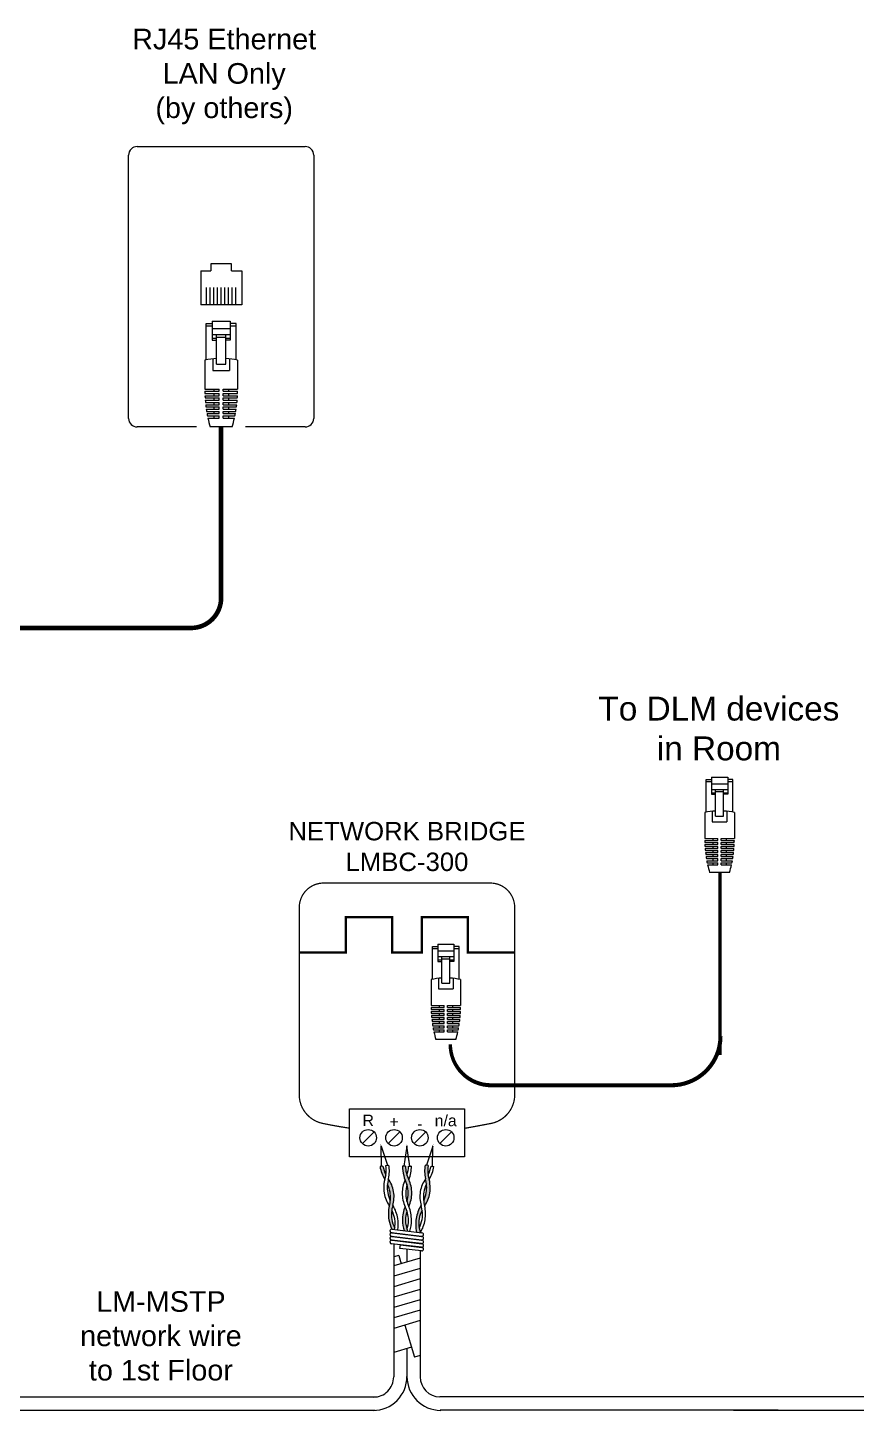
# Model space of a CAD drawing. Header units: inches. Extents: x -60 to 2005, y -577 to 104.
# Drawn here: x 1560.57 to 1570.07, y 48.96 to 64.81 of the extents above; entities that cross this region are included whole.
import ezdxf
from ezdxf.enums import TextEntityAlignment as Align

# ---------------------------------------------------------------- set-up
doc = ezdxf.new("R2010")
doc.units = ezdxf.units.IN
doc.header["$MEASUREMENT"] = 0
doc.layers.get('0').update_dxf_attribs({"lineweight": 5})
for name, color, linetype, lineweight in [('WATTSTOPPER', 160, 'Continuous', 5), ('WS', 3, 'Continuous', 5), ('WS_DETAIL', 7, 'Continuous', 5), ('WS_LowVoltage', 6, 'Continuous', 5)]:
    doc.layers.add(name, color=color, linetype=linetype, lineweight=lineweight)
doc.styles.add('ARIAL', font='arial.ttf')

# ---------------------------------------------------------------- blocks, each defined once
blk = doc.blocks.new('A$C756910A1')
at = {"layer": 'WS_DETAIL'}
for p, q in [((0.1502355164945186, 6.597127019628033), (0.1502355164945186, 10.17284573411285)), ((0.1502355164945186, 10.17284573411285), (0.725468666911155, 10.17284573411285)), ((0.725468666911155, 9.924815362676668), (0.1502355164945186, 9.924815362676668)), ((0.725468666911155, 10.42537585766053), (0.725468666911155, 8.556956961277706)), ((0.725468666911155, 10.42537585766053), (2.506894660563006, 10.42537585766053)), ((2.506894660563063, 9.659063592378288), (0.7254686669112118, 9.659063592378288)), ((2.506894660563006, 10.42537585766053), (2.506894660563177, 8.556956961277706)), ((3.082127810979699, 10.17284573411285), (2.506894660563063, 10.17284573411285)), ((3.082127810979699, 9.924815362676668), (2.506894660563063, 9.924815362676668)), ((3.082127810979927, 6.597127019628033), (3.082127810979699, 10.17284573411285)), ((2.50689466056312, 9.057957948058288), (0.7254686669112118, 9.057957948058288)), ((0.7254686669112118, 8.735258730937062), (1.168555581693539, 8.735258730937062)), ((0.725468666911155, 8.556956961277706), (1.168555581693596, 8.556956961277706)), ((1.168555581693596, 6.169918262987323), (1.168555581693539, 9.057957948058288)), ((1.168555581693596, 8.848221287137449), (2.063807745780679, 8.848221287137449)), ((2.063807745780906, 6.169918262987323), (2.063807745780679, 9.057957948058288)), ((2.063807745780679, 8.735258730937062), (2.50689466056312, 8.735258730937062)), ((2.506894660563177, 8.556956961277706), (2.063807745780736, 8.556956961277706)), ((-6.402811436601041e-08, 6.564808555890693), (-6.402811436601041e-08, 3.726134365787232)), ((0.8080907998544546, 6.700560145413647), (0.8080907998544546, 5.545980966034392)), ((0.8080907998544546, 5.545980966034392), (2.424272527619593, 5.545980966034392)), ((1.168555581693539, 6.169918262987323), (2.063807745780906, 6.169918262987323)), ((2.42427252761965, 6.700560145413647), (2.424272527619593, 5.545980966034392)), ((3.232363391502219, 6.564808555890693), (3.232363391502219, 3.726134365787232)), ((-6.402811436601041e-08, 3.726134365787232), (1.427763863659294, 3.726134365787232)), ((0.001803363048139772, 3.50558276794095), (1.427763863659294, 3.50558276794095)), ((0.007215091914673621, 3.285031170094669), (1.427763863659294, 3.285031170094669)), ((0.01623947130153169, 3.064479572248388), (1.427763863659294, 3.064479572248388)), ((0.02888376853442765, 2.843927974402106), (1.427763863659294, 2.843927974402106)), ((0.8902139495456538, 3.726134365787232), (0.8902139495456538, 3.50558276794095)), ((0.8902139495456538, 3.285031170094669), (0.8902139495456538, 3.064479572248388)), ((0.8902139495456538, 2.843927974402106), (0.8902139495456538, 2.623376376555825)), ((1.427763863659294, 3.50558276794095), (1.427763863659237, 3.726134365787232)), ((1.427763863659294, 3.064479572248388), (1.427763863659294, 3.285031170094669)), ((1.427763863659294, 2.623376376555825), (1.427763863659294, 2.843927974402106)), ((1.804599463815038, 3.726134365787232), (3.232363391502219, 3.726134365787232)), ((1.804599463814753, 3.50558276794095), (1.804599463814753, 3.726134365787232)), ((1.804599463814981, 3.50558276794095), (3.230559964426021, 3.50558276794095)), ((1.804599463814981, 3.285031170094669), (3.225148235559374, 3.285031170094669)), ((1.804599463814753, 3.064479572248388), (1.804599463814753, 3.285031170094669)), ((1.804599463814981, 3.064479572248388), (3.216123856172572, 3.064479572248388)), ((1.804599463814981, 2.843927974402106), (3.203479558939677, 2.843927974402106)), ((1.804599463814753, 2.623376376555825), (1.804599463814753, 2.843927974402106)), ((2.34214937792845, 3.726134365787232), (2.34214937792845, 3.50558276794095)), ((2.34214937792845, 3.285031170094669), (2.34214937792845, 3.064479572248388)), ((2.34214937792845, 2.843927974402106), (2.34214937792845, 2.623376376555825)), ((0.04515819889135742, 2.623376376555825), (1.427763863659294, 2.623376376555825)), ((0.06507596708863161, 2.402824778709544), (1.427763863659294, 2.402824778709544)), ((0.08865332129224157, 2.182273180863262), (1.427763863659294, 2.182273180863433)), ((0.1159096201752448, 1.961721583016981), (1.427763863659294, 1.961721583017152)), ((0.1468674136732773, 1.74116998517087), (1.427763863659294, 1.74116998517087)), ((0.1815525382387762, 1.520618387324589), (1.427763863659294, 1.520618387324589)), ((0.8902139495457106, 2.402824778709544), (0.8902139495457106, 2.182273180863262)), ((0.8902139495457106, 1.961721583017152), (0.8902139495457106, 1.74116998517087)), ((0.8902139495457106, 1.520618387324589), (0.8902139495457106, 1.300066789478308)), ((1.427763863659294, 2.182273180863262), (1.427763863659294, 2.402824778709544)), ((1.427763863659237, 1.74116998517087), (1.427763863659294, 1.961721583017152)), ((1.427763863659294, 1.300066789478308), (1.427763863659237, 1.520618387324589)), ((1.804599463814924, 2.623376376555825), (3.187205128582747, 2.623376376555825)), ((1.804599463814867, 2.402824778709544), (3.167287360385473, 2.402824778709544)), ((1.804599463814753, 2.182273180863262), (1.804599463814753, 2.402824778709544)), ((1.804599463814867, 2.182273180863433), (3.143710006181806, 2.182273180863433)), ((1.804599463814867, 1.961721583017152), (3.116453707298803, 1.961721583017152)), ((1.804599463814753, 1.74116998517087), (1.804599463814753, 1.961721583017152)), ((1.80459946381481, 1.74116998517087), (3.085495913800827, 1.74116998517087)), ((1.80459946381481, 1.520618387324589), (3.050810789235328, 1.520618387324589)), ((1.804599463814753, 1.300066789478308), (1.804599463814753, 1.520618387324589)), ((2.34214937792845, 2.402824778709544), (2.34214937792845, 2.182273180863433)), ((2.34214937792845, 1.961721583017152), (2.34214937792845, 1.74116998517087)), ((2.34214937792845, 1.520618387324589), (2.342149377928394, 1.300066789478308)), ((0.2199942275513251, 1.300066789478308), (1.427763863659237, 1.300066789478308)), ((0.2622252398203102, 1.079515191632026), (1.427763863659294, 1.079515191632026)), ((0.3082820030148525, 0.8589635937857452), (1.427763863659294, 0.8589635937857452)), ((0.8902139495457106, 1.079515191632026), (0.8902139495457106, 0.8589635937857452)), ((1.427763863659294, 0.8589635937857452), (1.427763863659294, 1.079515191632026)), ((1.804599463814753, 1.300066789478308), (3.012369099922722, 1.300066789478308)), ((1.804599463814753, 1.079515191632026), (2.970138087653794, 1.079515191632026)), ((1.804599463814753, 0.8589635937857452), (1.804599463814753, 1.079515191632026)), ((1.804599463814753, 0.8589635937857452), (2.924081324459308, 0.8589635937857452)), ((2.34214937792845, 1.079515191632026), (2.342149377928394, 0.8589635937857452)), ((2.691792117421215, -1.891327769953932e-07), (0.524929496546207, -1.891327769953932e-07))]:
    blk.add_line(p, q, dxfattribs=at)
for centre, radius, start, end in [((1.61618166373708, -0.5828206012761257), 7.328072457716479, 93.50202068223433, 102.7411415662108), ((1.61618166373708, -0.5828206012761257), 7.328072457716479, 77.25885843378917, 86.49797931776406), ((13.48717119514313, 3.726134365787232), 13.48717125917128, 180.9369821694481, 181.8742150375743), ((13.48717119514313, 3.726134365787232), 13.48717125917128, 182.8119499073921, 183.7504392946456), ((-10.25480786766903, 3.726134365787232), 13.48717125917128, 356.2495607053528, 357.1880500926079), ((-10.25480786766903, 3.726134365787232), 13.48717125917128, 358.1257849624257, 359.0630178305502), ((13.48717119514313, 3.726134365787232), 13.48717125917128, 184.6899375443662, 185.6307014597895), ((13.48717119514313, 3.726134365787232), 13.48717125917128, 186.5729909480418, 187.5170696871769), ((13.48717119514313, 3.726134365787232), 13.48717125917128, 188.4632058194769, 189.4116726762505), ((-10.25480786766903, 3.726134365787232), 13.48717125917128, 350.5883273237479, 351.5367941805232), ((-10.25480786766903, 3.726134365787232), 13.48717125917128, 352.4829303128231, 353.4270090519582), ((-10.25480786766903, 3.726134365787232), 13.48717125917128, 354.3692985402105, 355.3100624556338), ((13.48717119514313, 3.726134365787232), 13.48717125917128, 190.3627495398733, 191.316722449262), ((13.48717119514313, 3.726134365787232), 13.48717125917128, 192.2738850556991, 196.037861357714), ((-10.25480786766903, 3.726134365787232), 13.48717125917128, 343.9621386422843, 347.7261149443008), ((-10.25480786766903, 3.726134365787232), 13.48717125917128, 348.683277550738, 349.6372504601267)]:
    blk.add_arc(centre, radius, start, end, dxfattribs=at)
blk = doc.blocks.new('A$C668E45B7')
for p, q in [((5.643796541221491e-08, 0.3715919391489209), (5.643796541221491e-08, -3.53162832311682e-09)), ((0.3065881753667927, 0.3715919391489209), (5.643796541221491e-08, 0.3715919391489209)), ((0.3065881753667927, 0.3715919391489209), (5.643796541221491e-08, 0.3715919391489209)), ((5.643796363585807e-08, 0.3184127882822168), (0.1547271250317106, 0.3184127882822168)), ((5.643796541221491e-08, 0.2852585831638237), (0.1547271250317124, 0.2852585831638237)), ((5.643796541221491e-08, 0.2521043780454306), (0.1547271250317124, 0.2521043780454306)), ((0.3065881753667927, 0.2786939534787685), (0.3065881753667927, 0.3715919391489209)), ((0.3065881753667927, 0.2786939534787685), (0.3715919991185235, 0.2786939534787685)), ((0.3065881753667927, 0.2786939534787685), (0.3715919991185235, 0.2786939534787685)), ((0.3715919991185235, 0.2786939534787685), (0.3715919991185235, 0.0928979821384921)), ((0.3715919991185235, 0.2786939534787685), (0.3715919991185235, 0.0928979821384921)), ((5.643796541221491e-08, 0.2189501729270376), (0.1547271250317124, 0.2189501729270376)), ((5.643796541221491e-08, 0.1857959678086445), (0.1547271250317124, 0.1857959678086445)), ((5.643796541221491e-08, 0.1526417626902514), (0.1547271250317124, 0.1526417626902514)), ((5.643796541221491e-08, 0.1194875575718584), (0.1547271250317124, 0.1194875575718584)), ((5.643796541221491e-08, 0.0863333524534653), (0.1547271250317124, 0.0863333524534653)), ((5.643796363585807e-08, 0.05317914733507223), (0.1547271250317106, 0.05317914733507223)), ((0.3065881753667927, -3.53162832311682e-09), (0.3065881753667927, 0.09289798213848854)), ((0.3715919991185235, 0.0928979821384921), (0.3065881753667927, 0.0928979821384921)), ((0.3715919991185235, 0.0928979821384921), (0.3065881753667927, 0.0928979821384921)), ((0.3065881753667927, -3.53162832311682e-09), (5.643796541221491e-08, -3.53162832311682e-09))]:
    blk.add_line(p, q)
blk = doc.blocks.new('LMBC-300')
for p, q in [((-5.441804670540195, -23.34626507107686), (-4.014241820418807, -21.91870222095548)), ((-2.286154039317063, -23.34626507107686), (-0.8585911891956757, -21.91870222095548)), ((0.869496591906068, -23.34626507107686), (2.297059442027455, -21.91870222095548)), ((4.025147223129155, -23.34626507107686), (5.452710073250543, -21.91870222095548))]:
    blk.add_line(p, q)
blk.add_lwpolyline([(-7.012182767361174, -19.0830582706808), (7.023088170071558, -19.0830582706808), (7.023088170071558, -24.94497117264706), (-7.012182767361174, -24.94497117264706)], close=True)
for centre in [(-4.728023245479482, -22.63248364601619), (-1.572372614256352, -22.63248364601619), (1.58327801696678, -22.63248364601619), (4.738928648189868, -22.63248364601619)]:
    blk.add_circle(centre, 1.009439371890818)
at = {"layer": 'WS_DETAIL', "linetype": 'Continuous'}
for points, const_width in [([(0.005452701355210365, 8.487853388231976), (-10.1755036080588, 8.487853388231976, 0.414213562373095), (-13.15250083133648, 5.510856164954291), (-13.15250083133648, -17.61008111877814, 0.3299559090485597), (-10.37569965186718, -20.85873059809533, 0.01578816091769732), (-7.012182767361174, -21.45944105646987, 0.02314275551599724)], 0.1543675703108998), ([(0.005452701355224576, 8.487853388231976), (10.18640901076923, 8.487853388231976, -0.414213562373095), (13.16340623404692, 5.510856164954291), (13.16340623404692, -17.61008111877814, -0.3299559090485597), (10.38660505457761, -20.85873059809533, -0.00309082327425322), (7.023088170071558, -21.48299629802463, -0.02314275551599734)], 0.1543675703108999)]:
    blk.add_lwpolyline(points, format="xyb", dxfattribs=dict(at, const_width=const_width))
at = {"layer": 'WS_DETAIL', "const_width": 0.2835103138874536}
blk.add_lwpolyline([(-13.15250083133648, 3.907985046680551e-14), (-7.447004222338545, -7.460698725481052e-14), (-7.447004222338545, 4.304228702038628), (-1.822486295127201, 4.304228702038628), (-1.822486295127201, -1.77635683940025e-14), (1.822486295127149, 3.907985046680551e-14), (1.822486295127149, 4.304228702038628), (7.447004222338496, 4.304228702038628), (7.447004222338496, -1.77635683940025e-14), (13.1634062340469, -1.77635683940025e-14)], dxfattribs=at)
at = {"insert": (0.005452701355210365, 15.95343288972303), "char_height": 2.2491, "width": 28.83122210504775, "attachment_point": 2, "style": 'ARIAL'}
blk.add_mtext('NETWORK BRIDGE\\PLMBC-300', dxfattribs=at)
at = {"layer": 'WS_DETAIL', "style": 'ARIAL'}
for s, p in [('R', (-4.728023245479501, -20.50179237657888)), ('+', (-1.572372614256369, -20.66700011811405)), ('n/a', (4.738928648189849, -20.50179237657888)), ('-', (1.583278016966762, -20.91237581008488))]:
    blk.add_text(s, height=1.385175861430111, dxfattribs=at).set_placement(p, align=Align.MIDDLE)

msp = doc.modelspace()

# ---------------------------------------------------------------- hatches: boundary and pattern name
at = {"layer": 'WS_DETAIL'}
h = msp.add_hatch(color=256, dxfattribs=at)
h.paths.add_polyline_path([(1565.056172552151, 51.15623741516248, 0.1206055747640039), (1565.07050160722, 50.9988387839235), (1565.02701730148, 51.004100098062, 0.0008002133858251983), (1565.026694741347, 51.005214564418, -0.09474649691597763), (1565.022965614679, 51.16177071347181, -0.09474649691598583), (1565.077257880149, 51.30865871196835, 0.002013710130229451), (1565.078929311292, 51.31105254828657, 0.002013710130230078), (1565.079734211378, 51.30824607893317, -0.03493843387434526), (1565.090876588406, 51.25684828535935, 0.07097321835170756)])
h.paths.add_polyline_path([(1565.138198242377, 51.45634481062604, 0.1095463462446783), (1565.129235887697, 51.61303358702094, 0.001993342258613019), (1565.128439015622, 51.6158116378287, -0.09474649691598114), (1565.124709888954, 51.77236778688251), (1565.157916826427, 51.76683448857312, 0.07097321835173916), (1565.158121846003, 51.66040669473571, -0.1138984644524081), (1565.179023449787, 51.44954207395875, -0.1095257340793441), (1565.119754518701, 51.30424981161963, -0.04068475077842066), (1565.10840407837, 51.36203586620917, 0.06853558686225864)])
h.paths.add_polyline_path([(1564.895410530126, 51.29561552880443, 0.002013710130245552), (1564.896665767392, 51.29825153217837, 0.002013710130232767), (1564.897921004658, 51.29561552880443, -0.03493843387434263), (1564.917359817179, 51.24674817448789, 0.07097321835175494), (1564.899664628711, 51.14180153262058, 0.08537272357000193), (1564.924498503253, 51.01650419635416), (1564.883753306583, 51.02143409636432, -0.07335019469959114), (1564.865999838699, 51.14180153262058, -0.09474649691597366)])
h.paths.add_polyline_path([(1564.931247722565, 51.45130948219764, 0.06853558686202993), (1564.917359817179, 51.54923289762934, -0.1124683699391492), (1564.865999838699, 51.7608174317746), (1564.899664628711, 51.7608174317746, 0.1080279309100332), (1564.938053866965, 51.60436743221686, -0.1095257340793147), (1564.972635822137, 51.45130948219764, -0.1095257340793453), (1564.938053866965, 51.29825153217837, -0.04068475077843094), (1564.917359817179, 51.35338606676595, 0.06853558686202776)])
h.paths.add_polyline_path([(1564.743638026374, 51.15042049152186, 0.06985018340257636), (1564.7775768774, 51.05130993938349, -0.01275160803130392), (1564.77432131784, 51.03467464510425), (1564.748083730227, 51.03784922012193, 0.05875657055876367), (1564.743250625584, 51.03844885770843, -0.06709021212230834), (1564.710431088901, 51.14488719321236, -0.09474649691600887), (1564.714160215569, 51.30144334226623, 0.1115640500045959), (1564.723919442325, 51.46091016946946, 0.06853558686187991), (1564.694125278318, 51.5552191138857, -0.0406847507784331), (1564.705475718649, 51.61300516847524, -0.1095257340793608), (1564.764744649734, 51.46771290613611, -0.1115640500044528), (1564.754985422979, 51.30824607893317, 0.1061749334755847)])
h.paths.add_polyline_path([(1564.608686814626, 51.75548426662306), (1564.641893752099, 51.7610175649325, 0.07097321835175929), (1564.676597788354, 51.66040669473563, 0.02811235965333236), (1564.66250786776, 51.60937903541389, -0.09419374565097273)])

# ---------------------------------------------------------------- linework, layer by layer
at = {"layer": 'WATTSTOPPER', "const_width": 0.05247900000000044}
msp.add_lwpolyline([(1545.401380130202, 59.25888934902645), (1545.401380130202, 58.28065819973074, 0.414213562373095), (1545.751380130203, 57.93065819973071), (1562.442732333741, 57.93065819973071, 0.4142135623730878), (1562.786482333741, 58.27440819973071), (1562.786482333741, 60.23646106528855)], format="xyb", dxfattribs=at)
at = {"layer": 'WS', "const_width": 0.03910184169342035}
msp.add_lwpolyline([(1568.507257443145, 55.12656454461589), (1568.507257443145, 53.03576135894824)], dxfattribs=at)
at = {"layer": 'WS'}
msp.add_lwpolyline([(1565.414029922124, 53.15685270597109, 0.03910184169342035, 0.03910184169342035, 0), (1565.414029922124, 53.15685270597109, 0.03910184169342035, 0.04690344114809157, 0.4142135623730948), (1565.883252022445, 52.68763060565004, 0.04690344114809157, 0.04690344114809157, 0), (1567.948766002916, 52.68763060565004, 0.04690344114809157, 0.04690344114809157, 0.4142135623730951), (1568.511607296693, 53.25047189942714, 0.04690344114809157, 0.04690344114809157, 0), (1568.511607296693, 53.25047189942714, 0.04690344114809157, 0.04690344114809157, 0)], format="xyseb", dxfattribs=at)
at = {"layer": 'WS_DETAIL'}
for p, q in [((1561.824528668284, 63.45022767783445), (1563.750255472312, 63.45022767783445)), ((1561.72616881318, 60.33346121991576), (1561.72616881318, 63.3518678227305)), ((1563.848615327416, 63.3518678227305), (1563.848615327416, 60.33346121991576)), ((1562.502406218637, 60.23510136481181), (1561.824528668284, 60.23510136481181)), ((1563.750255472312, 60.23510136481181), (1563.065433288739, 60.23510136481181)), ((1564.624700869677, 51.75955349493313), (1564.621183821007, 51.99112559966028)), ((1564.621183821007, 51.99112559966028), (1564.692945977575, 51.7709252313503)), ((1564.917324024419, 51.99112559966028), (1564.882730993542, 51.76212487578849)), ((1564.951917055297, 51.76212487578849), (1564.917324024419, 51.99112559966028)), ((1565.213464227832, 51.99112559966028), (1565.141702071264, 51.7709252313503)), ((1565.209947179163, 51.75955349493313), (1565.213464227832, 51.99112559966028)), ((1564.641335810466, 51.76232538830095), (1564.608065928888, 51.75678160156536)), ((1564.676311036786, 51.76815333798254), (1564.709580918364, 51.77369712471815)), ((1564.899595294532, 51.76212487578849), (1564.865866692551, 51.76212487578849)), ((1564.935052754307, 51.76212487578849), (1564.968781356288, 51.76212487578849)), ((1565.158337012053, 51.76815333798254), (1565.125067130475, 51.77369712471815)), ((1565.193312238373, 51.76232538830095), (1565.226582119952, 51.75678160156536)), ((1565.082168834273, 50.95565340811987), (1564.740265121967, 50.99687173723197)), ((1565.082168834273, 50.91384733414719), (1564.740265121967, 50.95506566325929)), ((1565.082168834273, 50.87204126017451), (1564.740265121967, 50.91325958928661)), ((1564.747727072833, 51.03778627015305), (1565.087119871273, 50.9967219804393)), ((1564.747727072833, 50.99598019618026), (1565.087119871273, 50.95491590646662)), ((1564.747727072833, 50.95417412220758), (1565.087119871273, 50.91310983249394)), ((1564.747727072833, 50.9123680482349), (1565.087119871273, 50.87130375852126)), ((1565.082168834273, 50.8302351862018), (1564.740265121967, 50.87145351531393)), ((1564.824197211173, 50.73729705962307), (1564.765262772429, 50.71995343659347)), ((1564.824197211173, 50.73729705962307), (1564.852107328905, 50.64245717980134)), ((1564.837141692001, 50.81796845043471), (1564.842123257587, 50.85914065861738)), ((1565.082168834273, 50.78842911222912), (1564.837141692001, 50.81796845043471)), ((1564.842123257587, 50.85914065861738), (1565.087119871273, 50.82949768454858)), ((1564.917407672682, 50.80829195530131), (1564.917407672682, 50.66167420418162)), ((1564.917407672682, 50.80829195530131), (1564.917407672682, 50.66167420418162)), ((1565.069552572936, 50.70644842876231), (1564.765262772429, 50.61689997960099)), ((1565.069552572936, 50.58704256968014), (1564.765262772429, 50.49749412051887)), ((1565.069552572936, 50.46763671059799), (1564.765262772429, 50.37808826143663)), ((1565.069552572936, 50.34823085151589), (1564.765262772429, 50.25868240235445)), ((1565.069552572936, 50.22882499243372), (1564.765262772429, 50.13927654327239)), ((1565.069552572936, 50.10941913335162), (1564.765262772429, 50.01987068419021)), ((1565.069552572936, 49.99001327426947), (1564.765262772429, 49.90046482510812)), ((1564.968360275877, 49.68495967037677), (1564.765262772429, 49.6251907710182))]:
    msp.add_line(p, q, dxfattribs=at)
at = {"layer": 'WS_DETAIL', "const_width": 0.007698495560796379}
for points in [[(1564.692945977575, 51.7709252313503), (1564.621183821007, 51.99112559966028), (1564.624700869677, 51.75955349493313)], [(1564.951917055297, 51.76212487578849), (1564.917324024419, 51.99112559966028), (1564.882730993542, 51.76212487578849)], [(1565.209947179163, 51.75955349493313), (1565.213464227832, 51.99112559966028), (1565.141702071264, 51.7709252313503)]]:
    msp.add_lwpolyline(points, dxfattribs=at)
at = {"layer": 'WS_DETAIL'}
for centre, radius, start, end in [((1561.824528668284, 63.3518678227305), 0.09835985510395952, 90, 180), ((1563.750255472312, 63.3518678227305), 0.09835985510395952, 0, 90), ((1561.824528668284, 60.33346121991576), 0.09835985510395952, 180, 270), ((1563.750255472312, 60.33346121991576), 0.09835985510395952, 270, 0), ((1565.020093914625, 51.82543815138422), 0.4177089690968243, 189.4603223135827, 211.1099919578259), ((1565.012001238654, 51.83378280269892), 0.3774904260060964, 190.9117003698039, 207.1503346411247), ((1564.302502527515, 51.71555847014415), 0.3774904260060921, 351.7703099860415, 8.008944257354997), ((1564.297552932627, 51.7050405748993), 0.4177089690968249, 347.8106526693294, 9.460322313582653), ((1565.356846523683, 51.76906703329229), 0.4910289076305218, 180.8100736462769, 206.4780620655521), ((1565.277338474001, 51.77172225745883), 0.3778650809087042, 181.4554099650869, 206.1179472067475), ((1564.55768343511, 51.77168618612509), 0.3774904260060964, 342.308020147231, 358.5486219437798), ((1564.551072387191, 51.76212487578849), 0.4177089690968243, 338.3503303557611, 0), ((1565.537095116213, 51.7050405748993), 0.4177089690968249, 170.5396776864173, 192.1893473306706), ((1565.532145521324, 51.71555847014415), 0.3774904260060921, 171.991055742645, 188.2296900139586), ((1564.822646810186, 51.83378280269892), 0.3774904260060964, 332.8496653588753, 349.088299630196), ((1564.814554134214, 51.82543815138422), 0.4177089690968243, 328.8900080421741, 350.5396776864173), ((1565.123331298328, 51.51052327028407), 0.4720296202572692, 161.3433450745488, 187.3349413867868), ((1565.054520754787, 51.51532181833787), 0.3631553021529988, 164.2231063301703, 189.2295684422395), ((1564.365544014458, 51.40051707804383), 0.3631553021529953, 9.691076184921567, 25.37375185554372), ((1564.406446606485, 51.40733270937093), 0.3631553021529944, 9.691076184921567, 35.15437808609867), ((1565.225095600157, 51.45056767748969), 0.3631553021529944, 155.3355895634206, 179.7692461286572), ((1565.266562151315, 51.45056767748969), 0.3631553021529953, 164.0865704580209, 179.7692461286572), ((1564.568085897524, 51.45056767748969), 0.3631553021529988, 0.2307538713427556, 15.91342954194733), ((1564.609552448683, 51.45056767748969), 0.3631553021529981, 0.2307538713427556, 25.23254802981748), ((1565.428201442354, 51.40733270937093), 0.3631553021529944, 144.8456219139013, 170.3089238150785), ((1565.469104034381, 51.40051707804383), 0.3631553021529953, 154.6262481444563, 170.3089238150785), ((1564.780127294052, 51.51532181833787), 0.3631553021529988, 350.7704315577605, 15.77689366982969), ((1564.711316750511, 51.51052327028407), 0.4720296202572692, 352.6650586132131, 18.65665492545122), ((1565.013137372403, 51.51139155021428), 0.3631553021529981, 189.6910761849216, 214.6928703434059), ((1565.05403996443, 51.5182071815413), 0.3631553021529988, 189.6910761849216, 205.3737518555234), ((1564.3650632241, 51.40340244124735), 0.3631553021529953, 343.7662665410654, 9.229568442239492), ((1564.405965816128, 51.41021807257445), 0.3631553021529944, 343.7662665410654, 9.229568442239492), ((1565.225095600157, 51.45349282367133), 0.3631553021529944, 180.2307538713427, 205.6940557725165), ((1565.266562151315, 51.45349282367133), 0.3631553021529953, 180.2307538713427, 205.6940557725165), ((1564.568085897524, 51.45349282367133), 0.3631553021529988, 344.0865704580527, 359.7692461286572), ((1564.609552448683, 51.45349282367133), 0.3631553021529981, 334.7674519701825, 359.7692461286572), ((1565.428682232711, 51.41021807257445), 0.3631553021529944, 170.7704315577605, 196.2337334589346), ((1565.469584824739, 51.40340244124735), 0.3631553021529953, 170.7704315577605, 196.2337334589346), ((1564.780608084409, 51.5182071815413), 0.3631553021529988, 334.6262481444621, 350.3089238150785), ((1564.821510676437, 51.51139155021428), 0.3631553021529981, 325.3071296565941, 350.3089238150785), ((1565.122031046261, 51.21368368468583), 0.4177089690968243, 167.8106526693294, 189.4603223135827), ((1565.117081451373, 51.20316578944099), 0.3774904260060964, 163.7662665410623, 188.008944257355), ((1564.407582740234, 51.0849414568863), 0.3774904260060921, 10.91170036980393, 27.15033464112475), ((1565.05403996443, 51.51820718154156), 0.3631553021528028, 214.6928703434582, 215.1543780861509), ((1564.399490064262, 51.09328610820094), 0.4177089690968252, 9.460322313582653, 31.10999195782598), ((1565.283575661648, 51.14193562537258), 0.4177089690968252, 158.350330355761, 180), ((1564.568085897525, 51.45349282367158), 0.3631553021528028, 334.3059442274282, 334.7674519701154), ((1564.55768343511, 51.13237431503609), 0.3774904260060964, 1.451378056220207, 25.6940557725165), ((1565.276964613729, 51.13237431503609), 0.3774904260060921, 162.3099876724606, 178.5486219437798), ((1564.551072387191, 51.14193562537258), 0.4177089690968243, 0, 21.64966964423897), ((1565.435157984577, 51.09328610820094), 0.4177089690968252, 148.890008042174, 170.5396776864173), ((1565.427065308605, 51.0849414568863), 0.3774904260060921, 152.8496653588753, 169.0882996301961), ((1564.78060808441, 51.51820718154156), 0.3631553021528028, 324.8456219138491, 325.307129656529), ((1564.717566597467, 51.20316578944099), 0.3774904260060964, 351.991055742645, 16.2337334589377), ((1564.712617002578, 51.21368368468583), 0.4177089690968243, 350.5396776864173, 12.18934733067056), ((1565.122031046261, 51.21368368468583), 0.4177089690968243, 189.4603223135827, 204.8156427126393), ((1565.113938370289, 51.22202833600056), 0.3774904260060971, 190.9117003698039, 206.8942237646177), ((1564.448939079758, 51.10687612805674), 0.3330119787236606, 347.4659030797359, 8.552269113824995), ((1564.399490064262, 51.09328610820094), 0.4177089690968252, 351.2807945071371, 9.460322313582653), ((1565.283575661648, 51.14193562537258), 0.4177089690968252, 180, 196.7805748189241), ((1565.276964613729, 51.1514969357091), 0.3774904260060921, 181.4513780562202, 200.9700362643989), ((1564.55768343511, 51.1514969357091), 0.3774904260060971, 342.3099876724451, 358.5486219437798), ((1564.551072387191, 51.14193562537258), 0.4177089690968243, 342.0912008105964, 0), ((1565.435157984577, 51.09328610820094), 0.4177089690968252, 170.5396776864173, 192.1893473306706), ((1565.385708969081, 51.10687612805674), 0.3330119787236606, 171.447730886175, 198.9556320627906), ((1564.72070967855, 51.22202833600056), 0.3774904260060971, 333.1057762353823, 349.088299630196), ((1564.712617002578, 51.21368368468583), 0.4177089690968243, 329.0246768637859, 350.5396776864173), ((1564.742758564671, 51.01755470365197), 0.02083272321257836, 76.20224673765829, 263.1258599084476), ((1564.742758564671, 50.97574862967929), 0.02083272321257836, 76.20224673765829, 263.1258599084476), ((1564.742758564671, 50.93394255570661), 0.02083272321257836, 76.20224673765829, 263.1258599084476), ((1564.742758564671, 50.89213648173393), 0.02083272321257836, 76.20224673765829, 263.1258599084476), ((1564.678190162416, 50.90356735163925), 0.3631553021528033, 16.05033809926831, 16.23373345898824), ((1565.326264310718, 50.79557824267255), 0.3631553021529939, 144.8456219139013, 145.0169450766726), ((1565.087119871272, 50.9758892572269), 0.02083272321257836, 256.251719819204, 89.99999999773321), ((1565.087119871272, 50.93408318325419), 0.02083272321257836, 256.251719819204, 89.99999999773321), ((1565.087119871272, 50.89227710928154), 0.02083272321257836, 256.251719819204, 89.99999999773321), ((1565.087119871272, 50.85047103530883), 0.02083272321257836, 256.251719819204, 89.99999999773321), ((1565.087119871272, 50.80866496133615), 0.02083272321257836, 256.251719819204, 89.99999999773321)]:
    msp.add_arc(centre, radius, start, end, dxfattribs=at)
at = {"layer": 'WS_LowVoltage'}
for p, q in [((1564.765262772429, 50.86866005731329), (1564.765262772429, 49.34535395994533)), ((1565.069552572936, 50.78995007030363), (1565.069552572936, 49.34535395994533)), ((1564.8938074032, 49.93829380364889), (1565.001736720674, 49.57154495662252)), ((1564.917407672682, 49.66996499559889), (1564.917407672682, 49.34798974794012)), ((1565.069552572936, 49.59150226175888), (1565.001736720674, 49.57154495662252)), ((1564.556175118617, 49.11318292757304), (1557.607281988586, 49.11318292757318)), ((1571.249730856771, 49.11410562432911), (1565.294035975612, 49.11410562432911)), ((1568.925379892165, 49.11410562432911), (1565.317119354173, 49.11410562432911)), ((1564.553539330622, 48.96103802731966), (1556.960458394214, 48.96103802731966)), ((1569.174743860768, 48.96161679117949), (1565.298118260871, 48.96161679117969)), ((1569.08759671838, 48.96161679117949), (1565.321201639431, 48.96161679117969)), ((1571.226416685194, 48.9610380273196), (1568.661745717777, 48.96103802731972))]:
    msp.add_line(p, q, dxfattribs=at)
for centre, radius, start, end in [((1564.530455952062, 49.34798974794012), 0.3869517206205029, 269.999999999987, 359.9999999999935), ((1564.533091740057, 49.34535395994533), 0.2321710323723017, 269.999999999987, 359.9999999999935), ((1565.304359393303, 49.34798974794012), 0.3869517206205029, 180, 270), ((1565.300291966233, 49.3447609556242), 0.230740155312197, 179.8527491576353, 268.4463658336974)]:
    msp.add_arc(centre, radius, start, end, dxfattribs=at)

# ---------------------------------------------------------------- block references
at = {"xscale": 0.09384442006420883, "yscale": 0.09384442006420883, "zscale": 0.09384442006420883}
msp.add_blockref('LMBC-300', (1564.916812318823, 54.20978815447842), dxfattribs=at)
at = {"layer": 'WS_DETAIL', "xscale": -1.264777130612451, "yscale": 1.264777130612451, "zscale": 1.264777130612451, "rotation": 270}
msp.add_blockref('A$C668E45B7', (1562.552401579253, 61.63705408429362), dxfattribs=at)
at = {"layer": 'WS_DETAIL'}
for p, xscale, yscale, zscale in [((1562.599394822985, 60.23646108728883), 0.1163218538678119, 0.1163218538678119, 0.1163218538678119), ((1568.33168694087, 55.12656456444162), 0.1048243773022459, 0.1048243773022459, 0.1048243773022459), ((1565.193568798595, 53.21164569634425), 0.1048243773022459, 0.1048243773022459, 0.1048243773022459)]:
    msp.add_blockref('A$C756910A1', p, dxfattribs=dict(at, xscale=xscale, yscale=yscale, zscale=zscale))

# ---------------------------------------------------------------- texts
at = {"layer": 'WS_DETAIL', "char_height": 0.23625, "width": 7.802669390366816, "attachment_point": 8, "style": 'ARIAL'}
for s, insert in [('RJ45 Ethernet\\PLAN Only\\P(by others)', (1562.821460134871, 63.70518255170958)), ('LM-MSTP\\Pnetwork wire\\Pto 1st Floor', (1562.096235123731, 49.29998503836671))]:
    msp.add_mtext(s, dxfattribs=dict(at, insert=insert))
at = {"layer": 'WS_DETAIL', "insert": (1568.493101049002, 57.14313499836157), "char_height": 0.2737128918539424, "attachment_point": 2, "style": 'ARIAL'}
msp.add_mtext_dynamic_manual_height_columns('To DLM devices\\Pin Room', width=2.750508363171248, gutter_width=0.3125, heights=[0], dxfattribs=at)

doc.saveas('drawing.dxf')
